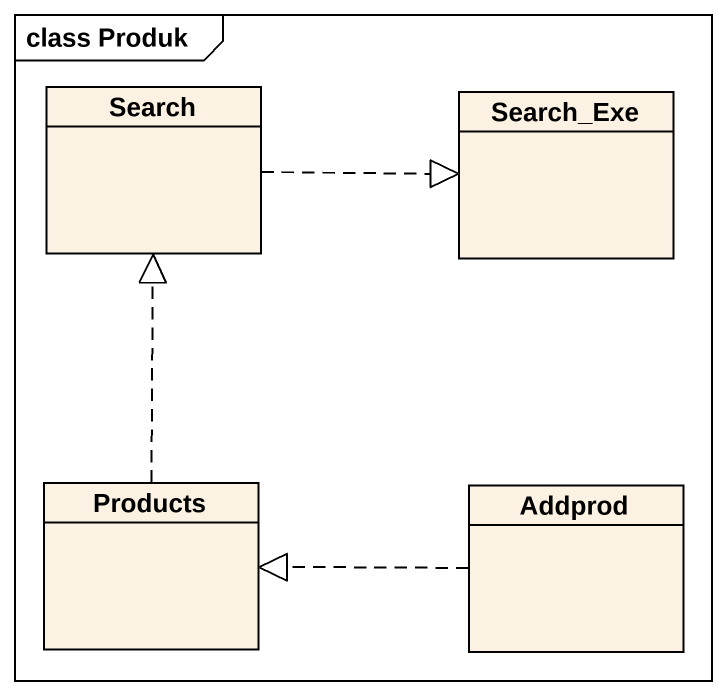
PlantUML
@startuml
mainframe class Produk
hide circle
hide empty members
class Search
class Search_Exe
class Products
class Addprod
Search .right.|> Search_Exe
Products .up.|> Search
Addprod .left.|> Products
@enduml
